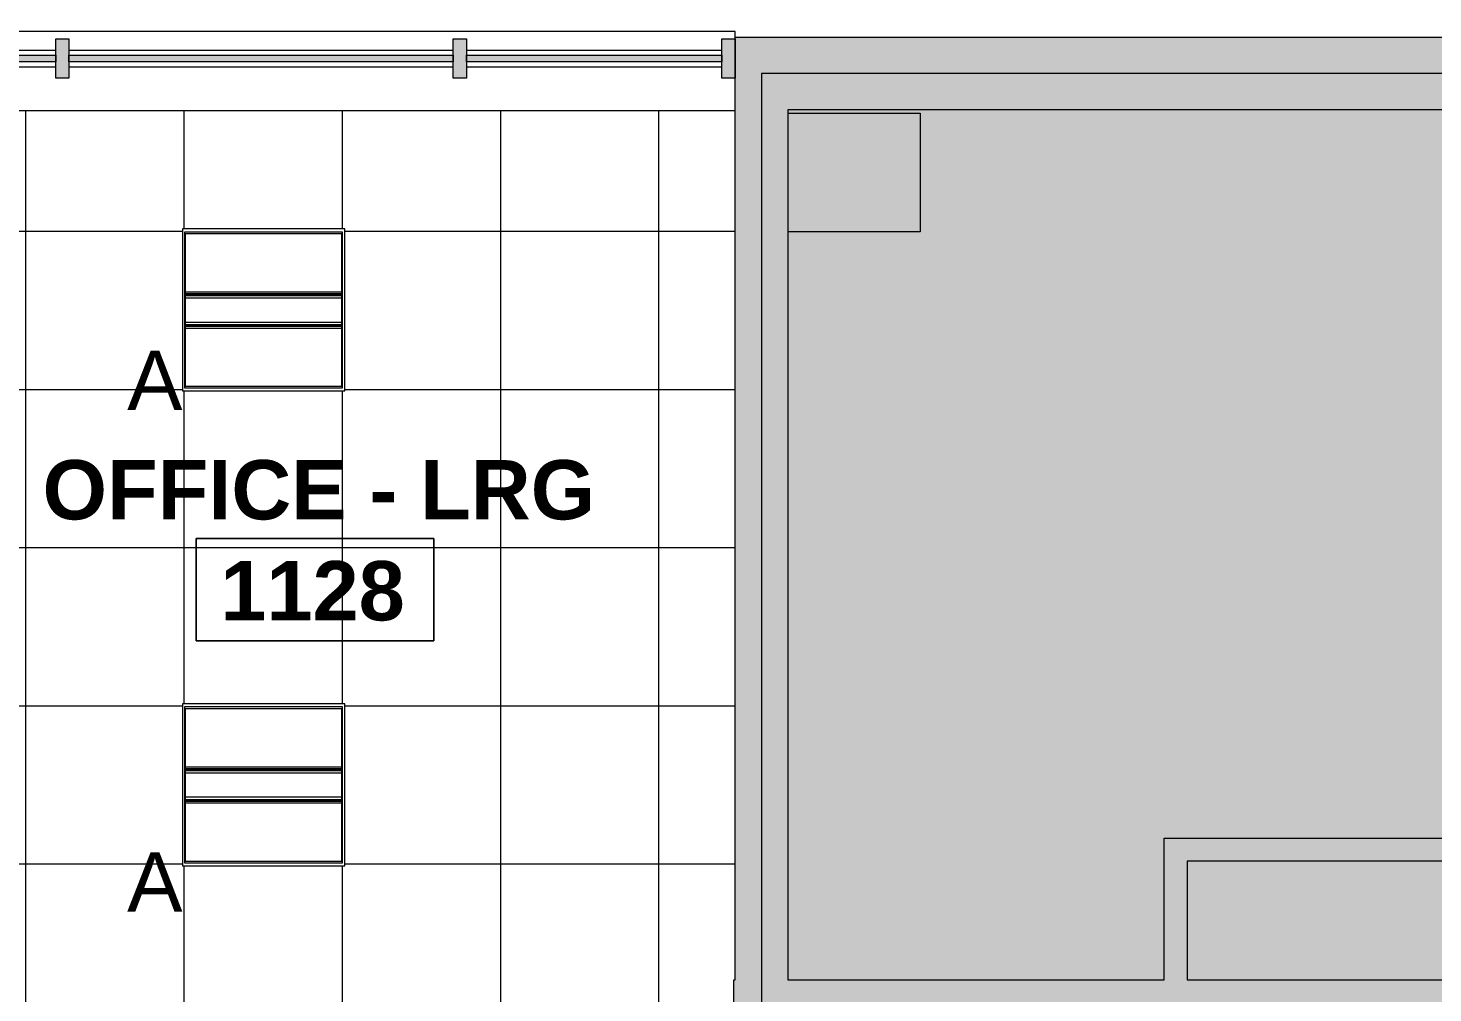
# Model space of a CAD drawing. Header units: inches. Extents: x 6664 to 8223, y 209 to 1287.
# Drawn here: x 7298.7 to 7511.7, y 1140.9 to 1287.3 of the extents above; entities that cross this region are included whole.
import ezdxf

# ---------------------------------------------------------------- set-up
doc = ezdxf.new("R2010")
doc.units = ezdxf.units.IN
doc.header["$MEASUREMENT"] = 0
for name, color, linetype, lineweight in [('A-AREA-IDEN', 2, 'Continuous', 9), ('A-CLNG', 13, 'Continuous', 13), ('A-CLNG-PATT', 13, 'Continuous', 13), ('A-COLS', 52, 'Continuous', 13), ('A-DETL-GENF', 92, 'Continuous', 9), ('A-DETL-THIN', 151, 'Continuous', 9), ('A-GLAZ-CURT', 52, 'Continuous', 9), ('A-GLAZ-CWMG', 51, 'Continuous', 9), ('A-WALL', 113, 'Continuous', 13), ('A-WALL-PATT', 111, 'Continuous', 13), ('E-LITE-EQPM', 33, 'Continuous', 9), ('E-LITE-EQPM-IDEN', 33, 'Continuous', 9), ('I-WALL', 2, 'Continuous', 9)]:
    doc.layers.add(name, color=color, linetype=linetype, lineweight=lineweight)
doc.styles.add('Arial', font='arial.ttf', dxfattribs={"height": 9})
doc.styles.add('Swis721 Lt BT_B', font='', dxfattribs={"height": 9})
doc.styles.get('Swis721 Lt BT_B').set_extended_font_data('Swis721 Lt BT', bold=True)

# ---------------------------------------------------------------- blocks, each defined once
blk = doc.blocks.new('L-Recessed-Axis-Plano - 2 X 2-4550865-11th FLOOR RCP')
at = {"layer": 'E-LITE-EQPM', "color": 7}
for p, q in [((11.91, 11.87), (-11.91, 11.87)), ((-11.91, 11.87), (-11.91, -11.88)), ((-11.88, -11.56), (-11.88, 11.56)), ((-11.88, 11.56), (11.87, 11.56)), ((11.87, 11.56), (11.87, -11.56)), ((11.91, -11.88), (11.91, 11.87)), ((-11.88, 2.74), (11.87, 2.74)), ((11.87, 2.51), (-11.88, 2.51)), ((-11.88, 2.3), (11.87, 2.3)), ((-11.88, 2.2), (11.87, 2.2)), ((-11.88, 1.83), (11.87, 1.83)), ((-11.88, -1.83), (11.87, -1.83)), ((-11.88, -2.2), (11.87, -2.2)), ((-11.88, -2.3), (11.87, -2.3)), ((-11.88, -2.51), (11.87, -2.51)), ((-11.88, -2.74), (11.87, -2.74)), ((-11.91, -11.88), (11.91, -11.88)), ((11.87, -11.56), (-11.88, -11.56))]:
    blk.add_line(p, q, dxfattribs=at)
blk = doc.blocks.new('Rectangular Mullion - 1_5_ x 2_5_ rectangular-8529564-11th FLOOR RCP')
at = {"layer": 'A-GLAZ-CWMG'}
for p, q in [((7365.18, 1283.89), (7403.93, 1283.89)), ((7365.18, 1281.39), (7403.93, 1281.39))]:
    blk.add_line(p, q, dxfattribs=at)
blk = doc.blocks.new('System Panel - Glazed-8529530-11th FLOOR RCP')
at = {"layer": 'A-GLAZ-CURT'}
blk.add_hatch(color=7, dxfattribs=at).paths.add_polyline_path([(21.03, -0.5), (21.03, 0.5), (-21.03, 0.5), (-21.03, -0.5), (12.36, -0.5)], flags=0)
at = {"layer": 'A-GLAZ-CURT', "color": 8, "lineweight": 20}
for p, q in [((-21.03, -0.5), (-21.03, 0.5)), ((-21.03, 0.5), (21.03, 0.5)), ((21.03, 0.5), (21.03, -0.5)), ((21.03, -0.5), (-21.03, -0.5))]:
    blk.add_line(p, q, dxfattribs=at)
blk = doc.blocks.new('System Panel - Glazed-8529566-11th FLOOR RCP')
at = {"layer": 'A-GLAZ-CURT'}
blk.add_hatch(color=7, dxfattribs=at).paths.add_polyline_path([(29.13, -0.5), (29.13, 0.5), (-29.13, 0.5), (-29.13, -0.5)], flags=0)
at = {"layer": 'A-GLAZ-CURT', "color": 8, "lineweight": 20}
for p, q in [((-29.13, -0.5), (-29.13, 0.5)), ((-29.13, 0.5), (29.13, 0.5)), ((29.13, 0.5), (29.13, -0.5)), ((29.13, -0.5), (-29.13, -0.5))]:
    blk.add_line(p, q, dxfattribs=at)
blk = doc.blocks.new('Rectangular Mullion - 1_5_ x 2_5_ rectangular-8529528-11th FLOOR RCP')
at = {"layer": 'A-GLAZ-CWMG'}
for p, q in [((7260.87, 1283.89), (7302.93, 1283.89)), ((7260.87, 1281.39), (7302.93, 1281.39))]:
    blk.add_line(p, q, dxfattribs=at)
blk = doc.blocks.new('System Panel - Glazed-8529567-11th FLOOR RCP')
at = {"layer": 'A-GLAZ-CURT'}
blk.add_hatch(color=7, dxfattribs=at).paths.add_polyline_path([(-6.84, -0.5), (19.38, -0.5), (19.38, 0.5), (-19.37, 0.5), (-19.37, -0.5)], flags=0)
at = {"layer": 'A-GLAZ-CURT', "color": 8, "lineweight": 20}
for p, q in [((-19.37, -0.5), (-19.37, 0.5)), ((-19.37, 0.5), (19.38, 0.5)), ((19.38, 0.5), (19.38, -0.5)), ((19.38, -0.5), (-19.37, -0.5))]:
    blk.add_line(p, q, dxfattribs=at)
blk = doc.blocks.new('Rectangular Mullion - 1_5_ x 2_5_ rectangular-8529565-11th FLOOR RCP')
at = {"layer": 'A-GLAZ-CWMG'}
for p, q in [((7304.93, 1283.89), (7363.18, 1283.89)), ((7304.93, 1281.39), (7363.18, 1281.39))]:
    blk.add_line(p, q, dxfattribs=at)
blk = doc.blocks.new('Rectangular Mullion - 2_ x 6_ rectangular-8529384-11th FLOOR RCP')
at = {"layer": 'A-GLAZ-CWMG'}
blk.add_hatch(color=7, dxfattribs=at).paths.add_polyline_path([(1, 3), (1, -3), (-1, -3), (-1, 3)], flags=0)
at = {"layer": 'A-GLAZ-CWMG', "color": 8, "lineweight": 20}
for p, q in [((1, 3), (-1, 3)), ((-1, 3), (-1, -3)), ((1, -3), (1, 3)), ((-1, -3), (1, -3))]:
    blk.add_line(p, q, dxfattribs=at)
blk = doc.blocks.new('Rectangular Mullion - 2_ x 6_ rectangular-8529484-11th FLOOR RCP')
at = {"layer": 'A-GLAZ-CWMG'}
blk.add_hatch(color=7, dxfattribs=at).paths.add_polyline_path([(-0.83, 3), (0, 3), (0, -3), (-2, -3), (-2, 3)], flags=0)
at = {"layer": 'A-GLAZ-CWMG', "color": 8, "lineweight": 20}
for p, q in [((0, 3), (-2, 3)), ((-2, 3), (-2, -3)), ((0, -3), (0, 3)), ((-2, -3), (0, -3))]:
    blk.add_line(p, q, dxfattribs=at)
blk = doc.blocks.new('Room Tag - Room Name and Number-3379422-11th FLOOR RCP')
at = {"layer": 'A-AREA-IDEN'}
for p, q in [((-0.1881, -0.1636), (-0.1881, -0.0018)), ((-0.1881, -0.0018), (0.1869, -0.0018)), ((0.1869, -0.0018), (-0.1881, -0.0018)), ((-0.1881, -0.0018), (-0.1881, -0.1636)), ((0.1869, -0.0018), (0.1869, -0.1636)), ((0.1869, -0.1636), (0.1869, -0.0018)), ((0.1869, -0.1636), (-0.1881, -0.1636)), ((-0.1881, -0.1636), (0.1869, -0.1636))]:
    blk.add_line(p, q, dxfattribs=at)

msp = doc.modelspace()

# ---------------------------------------------------------------- hatches: boundary and pattern name
at = {"layer": 'A-CLNG-PATT'}
h = msp.add_hatch(dxfattribs=at)
h.set_pattern_fill('FP_4', color=256, style=0, pattern_type=2)
h.set_pattern_definition([(90, (7322.37, 1208.422), (24, -1e-15), []), (0, (7322.37, 1208.422), (0, -24), [])])
h.paths.add_polyline_path([(7335.99, 1138.11), (7405.74, 1138.11), (7405.74, 1142.86), (7405.93, 1142.86), (7405.93, 1274.75), (7261.93, 1274.75), (7261.93, 1138.11), (7265.25, 1138.11), (7265.25, 1138.86), (7266.87, 1138.86), (7266.87, 1174.86), (7268.25, 1174.86), (7268.25, 1138.86), (7304.5, 1138.86), (7304.5, 1138.11), (7329.49, 1138.11)], flags=0)
h.paths.add_polyline_path([(7322.12, 1160.14), (7322.12, 1184.7), (7346.74, 1184.7), (7346.74, 1160.14)], flags=0)
h.paths.add_polyline_path([(7346.74, 1232.2), (7322.12, 1232.2), (7322.12, 1256.77), (7346.74, 1256.77)], flags=0)
at = {"layer": 'A-COLS', "lineweight": 9}
h = msp.add_hatch(color=7, dxfattribs=at)
h.paths.add_polyline_path([(6958.99, 208.52), (6958.99, 266.36), (6917.74, 266.36), (6917.74, 208.52)], flags=0)
h.paths.add_polyline_path([(7877.99, 208.86), (7919.99, 208.86), (7919.99, 264.61), (7877.99, 264.61), (7877.99, 226.86)], flags=0)
h.paths.add_polyline_path([(7637.74, 208.86), (7678.99, 208.86), (7678.99, 265.36), (7637.74, 265.36), (7637.74, 241.78)], flags=0)
h.paths.add_polyline_path([(7397.24, 208.86), (7438.74, 208.86), (7438.74, 264.86), (7397.24, 264.86), (7397.24, 241.78)], flags=0)
h.paths.add_polyline_path([(7157.99, 208.86), (7198.24, 208.86), (7198.24, 265.86), (7157.99, 265.86), (7157.99, 241.78)], flags=0)
h.paths.add_polyline_path([(6837.99, 232.36), (6837.99, 266.36), (6797.99, 266.36), (6797.99, 232.36)], flags=0)
h.paths.add_polyline_path([(8121.74, 239.49), (8121.74, 274.69), (8109.99, 274.69), (8109.99, 239.49), (8118.99, 239.49)], flags=0)
h.paths.add_polyline_path([(6710.01, 344.86), (6715.49, 344.86), (6715.49, 384.48), (6681.49, 384.48), (6681.49, 344.86), (6707.38, 344.86)], flags=0)
h.paths.add_polyline_path([(6726.99, 478.17), (6726.99, 519.17), (6664.49, 519.17), (6664.49, 478.17), (6710.01, 478.17)], flags=0)
h.paths.add_polyline_path([(6697.16, 612.49), (6697.16, 653.49), (6664.49, 653.49), (6664.49, 612.49), (6682.49, 612.49)], flags=0)
h.paths.add_polyline_path([(6726.99, 746.8), (6726.99, 787.8), (6664.49, 787.8), (6664.49, 746.8), (6710.01, 746.8)], flags=0)
h.paths.add_polyline_path([(6710.01, 881.12), (6718.26, 881.12), (6718.26, 922.12), (6664.49, 922.12), (6664.49, 881.12), (6708.34, 881.12)], flags=0)
h.paths.add_polyline_path([(6780.73, 1037.09), (6815.03, 1059.37), (6796.58, 1087.79), (6762.27, 1065.52), (6769.65, 1054.15)], flags=0)
h.paths.add_polyline_path([(8042.08, 1083.71), (8048.79, 1098.79), (8026.2, 1108.84), (8019.49, 1093.77)], flags=0)
h.paths.add_polyline_path([(6935.81, 1146.19), (6962.6, 1163.7), (6947.63, 1186.61), (6920.84, 1169.11), (6927.75, 1158.52)], flags=0)
h.paths.add_polyline_path([(7674.09, 1248.53), (7681.39, 1264.18), (7659.41, 1273.97), (7652.29, 1258.7), (7662.21, 1254.07)], flags=0)
h.paths.add_polyline_path([(7413.99, 1256.36), (7433.99, 1256.36), (7433.99, 1274.36), (7413.99, 1274.36)], flags=0)
h.paths.add_polyline_path([(7198.49, 1257.36), (7198.49, 1287.25), (7166.49, 1287.25), (7166.49, 1257.36), (7186.75, 1257.36)], flags=0)
h.paths.add_polyline_path([(7659.82, 1274.86), (7674.42, 1274.86), (7662.43, 1280.45), (7662.21, 1279.98)], flags=0)
at = {"layer": 'A-DETL-GENF'}
h = msp.add_hatch(color=9, dxfattribs=at)
h.paths.add_polyline_path([(7977.49, 923.48), (8006.99, 923.48), (8006.99, 933.48), (8035.99, 933.48), (8035.99, 952.23), (8047.99, 952.23), (8047.99, 924.23), (8050.24, 924.23), (8050.24, 1032.23), (8048.49, 1032.23), (8048.49, 1018.23), (8036.49, 1018.23), (8036.49, 1032.23), (7935.99, 1032.23), (7935.99, 1018.23), (7923.99, 1018.23), (7923.99, 1032.23), (7711.99, 1032.23), (7711.99, 1018.23), (7706.99, 1018.23), (7706.99, 970.23), (7711.99, 970.23), (7711.99, 933.48), (7740.99, 933.48), (7740.99, 923.48), (7782.99, 923.48), (7782.99, 933.48), (7852.99, 933.48), (7852.99, 923.48), (7894.99, 923.48), (7894.99, 933.48), (7923.99, 933.48), (7923.99, 952.23), (7935.99, 952.23), (7935.99, 933.48), (7964.99, 933.45), (7964.99, 923.48), (7977.19, 923.48)], flags=0)
h.paths.add_polyline_path([(7634.47, 926.98), (7634.49, 926.98), (7634.49, 986.86), (7631.86, 986.86), (7631.86, 986.11), (7630.36, 986.11), (7630.36, 987.61), (7629.86, 987.61), (7629.86, 988.61), (7594.61, 988.61), (7594.61, 987.61), (7594.11, 987.61), (7594.11, 986.11), (7592.61, 986.11), (7592.61, 986.86), (7570.49, 986.86), (7570.49, 1012.86), (7513.49, 1012.86), (7513.49, 962.86), (7509.99, 962.86), (7509.99, 969.21), (7507.61, 969.21), (7507.61, 968.94), (7506.11, 968.94), (7506.11, 967.48), (7505.61, 967.48), (7505.61, 968.98), (7506.11, 968.98), (7506.11, 970.48), (7507.61, 970.48), (7507.61, 970.21), (7509.99, 970.21), (7509.99, 1023.36), (7479.49, 1023.36), (7479.49, 970.21), (7480.36, 970.21), (7480.36, 970.48), (7481.86, 970.48), (7481.86, 968.98), (7482.36, 968.94), (7482.36, 967.48), (7481.86, 967.48), (7481.86, 968.94), (7480.36, 968.94), (7480.36, 969.21), (7479.49, 969.21), (7479.49, 967.1), (7479.76, 967.1), (7479.76, 965.6), (7478.26, 965.6), (7478.22, 965.1), (7476.76, 965.1), (7476.76, 965.6), (7478.22, 965.6), (7478.26, 967.1), (7478.49, 967.1), (7478.49, 1023.36), (7419.99, 1023.36), (7419.99, 926.98), (7478.49, 926.98), (7478.49, 927.85), (7478.22, 927.85), (7478.22, 929.35), (7476.76, 929.35), (7476.76, 929.85), (7478.26, 929.85), (7478.26, 929.35), (7479.76, 929.35), (7479.76, 927.85), (7479.49, 927.85), (7479.49, 926.98), (7628.11, 926.98)], flags=0)
h.paths.add_polyline_path([(7703.49, 970.23), (7703.49, 1018.23), (7701.49, 1018.23), (7701.49, 970.23)], flags=0)
h.paths.add_polyline_path([(7544.65, 1016.36), (7570.49, 1016.36), (7570.49, 1045.36), (7513.49, 1045.36), (7513.49, 1016.36), (7534.22, 1016.36)], flags=0)
h.paths.add_polyline_path([(7504.24, 1026.86), (7509.99, 1026.86), (7509.99, 1034.86), (7419.99, 1034.86), (7419.99, 1026.86), (7502.92, 1026.86)], flags=0)
h.paths.add_polyline_path([(7923.99, 1035.73), (7923.99, 1038.73), (7711.99, 1038.73), (7711.99, 1035.73), (7913.7, 1035.73)], flags=0)
h.paths.add_polyline_path([(7961.36, 1035.73), (8036.49, 1035.73), (8036.49, 1041.23), (8042.49, 1041.23), (8042.49, 1044.36), (8041.74, 1044.36), (8041.74, 1045.86), (8043.24, 1045.86), (8043.24, 1046.36), (8044.74, 1046.36), (8044.74, 1045.86), (8046.66, 1045.86), (8046.66, 1082.11), (8044.74, 1082.11), (8044.74, 1081.61), (8043.24, 1081.61), (8043.24, 1082.11), (8041.74, 1082.11), (8041.74, 1083.61), (8042.49, 1083.61), (8042.49, 1084.63), (8042.08, 1083.71), (8019.49, 1093.77), (8026.2, 1108.84), (8042.49, 1101.59), (8042.49, 1103.41), (7681.39, 1264.18), (7674.09, 1248.53), (7652.29, 1258.7), (7659.41, 1273.97), (7657.42, 1274.86), (7525.49, 1274.86), (7525.49, 1206.23), (7526.24, 1206.23), (7526.24, 1204.73), (7524.24, 1204.73), (7524.24, 1204.23), (7522.74, 1204.23), (7522.74, 1204.73), (7521.24, 1204.73), (7521.24, 1206.23), (7521.99, 1206.23), (7521.99, 1274.86), (7413.93, 1274.86), (7413.93, 1142.86), (7470.99, 1142.86), (7470.99, 1164.36), (7521.99, 1164.36), (7521.99, 1166.98), (7521.24, 1166.98), (7521.24, 1168.48), (7522.74, 1168.48), (7522.74, 1168.98), (7524.24, 1168.98), (7524.24, 1168.48), (7526.24, 1168.48), (7526.24, 1166.98), (7525.49, 1166.98), (7525.49, 1160.86), (7474.49, 1160.86), (7474.49, 1142.86), (7651.36, 1142.86), (7651.36, 1143.61), (7652.86, 1143.61), (7652.86, 1142.11), (7653.36, 1142.11), (7653.36, 1140.61), (7652.86, 1140.61), (7652.86, 1138.86), (7689.11, 1138.86), (7689.11, 1140.61), (7688.61, 1140.61), (7688.61, 1142.11), (7689.11, 1142.11), (7689.11, 1143.61), (7690.61, 1143.61), (7690.61, 1142.86), (7692.28, 1142.86), (7735.45, 1239.81), (7742.75, 1236.56), (7701.04, 1142.86), (7701.49, 1142.86), (7701.49, 1130.86), (7702.24, 1130.86), (7702.24, 1129.36), (7700.74, 1129.36), (7700.74, 1128.86), (7699.49, 1128.86), (7699.49, 1093.61), (7700.74, 1093.61), (7700.74, 1093.11), (7702.24, 1093.11), (7702.24, 1091.61), (7701.49, 1091.61), (7701.49, 1089.98), (7752.98, 1089.98), (7752.98, 1128.51), (7961.1, 1035.85)], flags=0)
h.paths.add_polyline_path([(7952.76, 1035.73), (7756.48, 1123.12), (7756.48, 1089.98), (7786.12, 1089.98), (7813, 1078.02), (7813.46, 1042.23), (7935.99, 1042.23), (7935.99, 1035.73)], flags=0)
h.paths.add_polyline_path([(7502.92, 1038.36), (7509.99, 1038.36), (7509.99, 1076.86), (7513.49, 1076.86), (7513.49, 1048.86), (7570.49, 1048.86), (7570.49, 1076.86), (7593.61, 1076.86), (7593.61, 1077.61), (7595.11, 1077.61), (7595.11, 1076.11), (7595.61, 1076.11), (7595.61, 1075.11), (7630.86, 1075.11), (7630.86, 1076.11), (7631.36, 1076.11), (7631.36, 1077.61), (7632.86, 1077.61), (7632.86, 1076.86), (7634.49, 1076.86), (7634.49, 1134.86), (7479.49, 1134.86), (7479.49, 1133.48), (7479.76, 1133.48), (7479.76, 1131.98), (7478.26, 1131.98), (7478.22, 1131.48), (7476.76, 1131.48), (7476.76, 1131.98), (7478.22, 1131.98), (7478.26, 1133.48), (7478.49, 1133.48), (7478.49, 1134.86), (7419.99, 1134.86), (7419.99, 1038.36), (7478.49, 1038.36), (7478.49, 1094.23), (7478.22, 1094.23), (7478.22, 1095.73), (7476.76, 1095.73), (7476.76, 1096.23), (7478.26, 1096.23), (7478.26, 1095.73), (7479.76, 1095.73), (7479.76, 1094.23), (7479.49, 1094.23), (7479.49, 1038.36), (7479.76, 1038.36)], flags=0)
h.paths.add_polyline_path([(7809.96, 1042.23), (7809.53, 1075.73), (7785.37, 1086.48), (7701.49, 1086.48), (7701.49, 1083.98), (7702.24, 1083.98), (7702.24, 1082.48), (7700.74, 1082.48), (7700.74, 1081.98), (7699.49, 1081.98), (7699.49, 1046.73), (7700.74, 1046.73), (7700.74, 1046.23), (7702.24, 1046.23), (7702.24, 1044.73), (7701.49, 1044.73), (7701.49, 1042.23), (7809.53, 1042.23)], flags=0)
h.paths.add_polyline_path([(7427.39, 1256.36), (7413.99, 1256.36), (7413.99, 1274.36), (7433.99, 1274.36), (7433.99, 1256.36)], flags=0)
at = {"layer": 'A-WALL-PATT', "lineweight": 9}
for points in [[(7405.99, 1142.86), (7413.93, 1142.86), (7413.93, 1285.86), (7405.93, 1285.86), (7405.93, 1142.86)], [(7674.42, 1274.86), (7686.92, 1274.86), (7662.21, 1285.86), (7413.93, 1285.86), (7413.93, 1274.86), (7659.82, 1274.86), (7662.43, 1280.45)], [(7470.99, 1160.86), (7521.99, 1160.86), (7521.99, 1164.36), (7470.99, 1164.36)], [(7474.49, 1142.86), (7474.49, 1160.86), (7470.99, 1160.86), (7470.99, 1142.86)]]:
    msp.add_hatch(color=7, dxfattribs=at).paths.add_polyline_path(points, flags=0)
h = msp.add_hatch(color=7, dxfattribs=at)
h.paths.add_polyline_path([(7698.52, 1134.86), (7701.49, 1134.86), (7701.49, 1142.86), (7690.24, 1142.86), (7690.24, 1134.86), (7698.5, 1134.86)], flags=0)
h.paths.add_polyline_path([(7637.99, 1134.86), (7651.74, 1134.86), (7651.74, 1142.86), (7405.74, 1142.86), (7405.74, 1138.11), (7405.82, 1138.11), (7405.81, 1137.93), (7405.74, 1137.86), (7405.74, 1137.48), (7405.8, 1137.48), (7405.74, 1134.86), (7634.49, 1134.86)], flags=0)

# ---------------------------------------------------------------- linework, layer by layer
at = {"layer": 'A-CLNG'}
for p, q in [((7346.74, 1256.77), (7322.12, 1256.77)), ((7322.12, 1256.77), (7322.12, 1232.2)), ((7346.74, 1232.2), (7346.74, 1256.77)), ((7322.12, 1232.2), (7346.74, 1232.2)), ((7346.74, 1184.7), (7322.12, 1184.7)), ((7322.12, 1184.7), (7322.12, 1160.14)), ((7346.74, 1160.14), (7346.74, 1184.7)), ((7322.12, 1160.14), (7346.74, 1160.14))]:
    msp.add_line(p, q, dxfattribs=at)
at = {"layer": 'A-COLS', "color": 8, "lineweight": 20}
for p, q in [((7413.99, 1256.36), (7413.99, 1274.36)), ((7413.99, 1274.36), (7433.99, 1274.36)), ((7433.99, 1274.36), (7433.99, 1256.36)), ((7433.99, 1256.36), (7413.99, 1256.36))]:
    msp.add_line(p, q, dxfattribs=at)
at = {"layer": 'A-DETL-THIN'}
for p, q in [((7662.62, 1280.36), (7409.93, 1280.36)), ((7409.93, 1280.36), (7409.93, 1138.86))]:
    msp.add_line(p, q, dxfattribs=at)
at = {"layer": 'A-WALL', "lineweight": 9}
for p, q in [((7405.93, 1286.75), (7198.49, 1286.75)), ((7405.93, 1285.86), (7405.93, 1286.75)), ((7261.93, 1274.75), (7405.93, 1274.75))]:
    msp.add_line(p, q, dxfattribs=at)
at = {"layer": 'A-WALL', "color": 8, "lineweight": 20}
for p, q in [((7405.93, 1142.86), (7405.93, 1285.86)), ((7405.93, 1285.86), (7662.21, 1285.86)), ((7413.93, 1274.86), (7413.93, 1142.86)), ((7521.99, 1274.86), (7413.93, 1274.86)), ((7405.74, 1142.86), (7405.93, 1142.86)), ((7405.74, 1134.86), (7405.74, 1142.86)), ((7413.93, 1142.86), (7470.99, 1142.86)), ((7474.49, 1142.86), (7651.74, 1142.86))]:
    msp.add_line(p, q, dxfattribs=at)
at = {"layer": 'I-WALL', "color": 8, "lineweight": 20}
for p, q in [((7470.99, 1164.36), (7521.99, 1164.36)), ((7470.99, 1142.86), (7470.99, 1164.36)), ((7525.49, 1160.86), (7474.49, 1160.86)), ((7474.49, 1160.86), (7474.49, 1142.86))]:
    msp.add_line(p, q, dxfattribs=at)

# ---------------------------------------------------------------- block references
at = {"layer": 'A-AREA-IDEN', "xscale": 95.99999999999994, "yscale": 95.99999999999994, "zscale": 95.99999999999994}
msp.add_blockref('Room Tag - Room Name and Number-3379422-11th FLOOR RCP', (7342.29, 1209.98), dxfattribs=at)
at = {"layer": 'A-GLAZ-CURT'}
for name, p in [('System Panel - Glazed-8529530-11th FLOOR RCP', (7281.9, 1282.64)), ('System Panel - Glazed-8529566-11th FLOOR RCP', (7334.05, 1282.64)), ('System Panel - Glazed-8529567-11th FLOOR RCP', (7384.56, 1282.64))]:
    msp.add_blockref(name, p, dxfattribs=at)
at = {"layer": 'A-GLAZ-CWMG', "extrusion": (0, 0, -1), "rotation": 180}
for name, p in [('Rectangular Mullion - 2_ x 6_ rectangular-8529384-11th FLOOR RCP', (-7303.93, 1282.64)), ('Rectangular Mullion - 2_ x 6_ rectangular-8529384-11th FLOOR RCP', (-7364.18, 1282.64)), ('Rectangular Mullion - 2_ x 6_ rectangular-8529484-11th FLOOR RCP', (-7405.93, 1282.64))]:
    msp.add_blockref(name, p, dxfattribs=at)
at = {"layer": 'A-GLAZ-CWMG'}
for name in ['Rectangular Mullion - 1_5_ x 2_5_ rectangular-8529528-11th FLOOR RCP', 'Rectangular Mullion - 1_5_ x 2_5_ rectangular-8529565-11th FLOOR RCP', 'Rectangular Mullion - 1_5_ x 2_5_ rectangular-8529564-11th FLOOR RCP']:
    msp.add_blockref(name, (0, 0), dxfattribs=at)
at = {"layer": 'E-LITE-EQPM', "color": 7, "extrusion": (0, 0, -1), "rotation": 180}
for p in [(-7334.43, 1244.48), (-7334.43, 1172.42)]:
    msp.add_blockref('L-Recessed-Axis-Plano - 2 X 2-4550865-11th FLOOR RCP', p, dxfattribs=at)

# ---------------------------------------------------------------- texts
at = {"layer": 'A-AREA-IDEN', "char_height": 9, "attachment_point": 1, "style": 'Swis721 Lt BT_B'}
for s, insert, width in [('OFFICE - LRG', (7300.92, 1221.7), 99.99), ('1128', (7327.88, 1206.38), 33.936)]:
    msp.add_mtext(s, dxfattribs=dict(at, insert=insert, width=width))
at = {"layer": 'E-LITE-EQPM-IDEN', "char_height": 9, "width": 10.302, "attachment_point": 1, "style": 'Arial'}
for insert in [(7313.75, 1238.29), (7313.75, 1162.21)]:
    msp.add_mtext('A', dxfattribs=dict(at, insert=insert))

doc.saveas('drawing.dxf')
